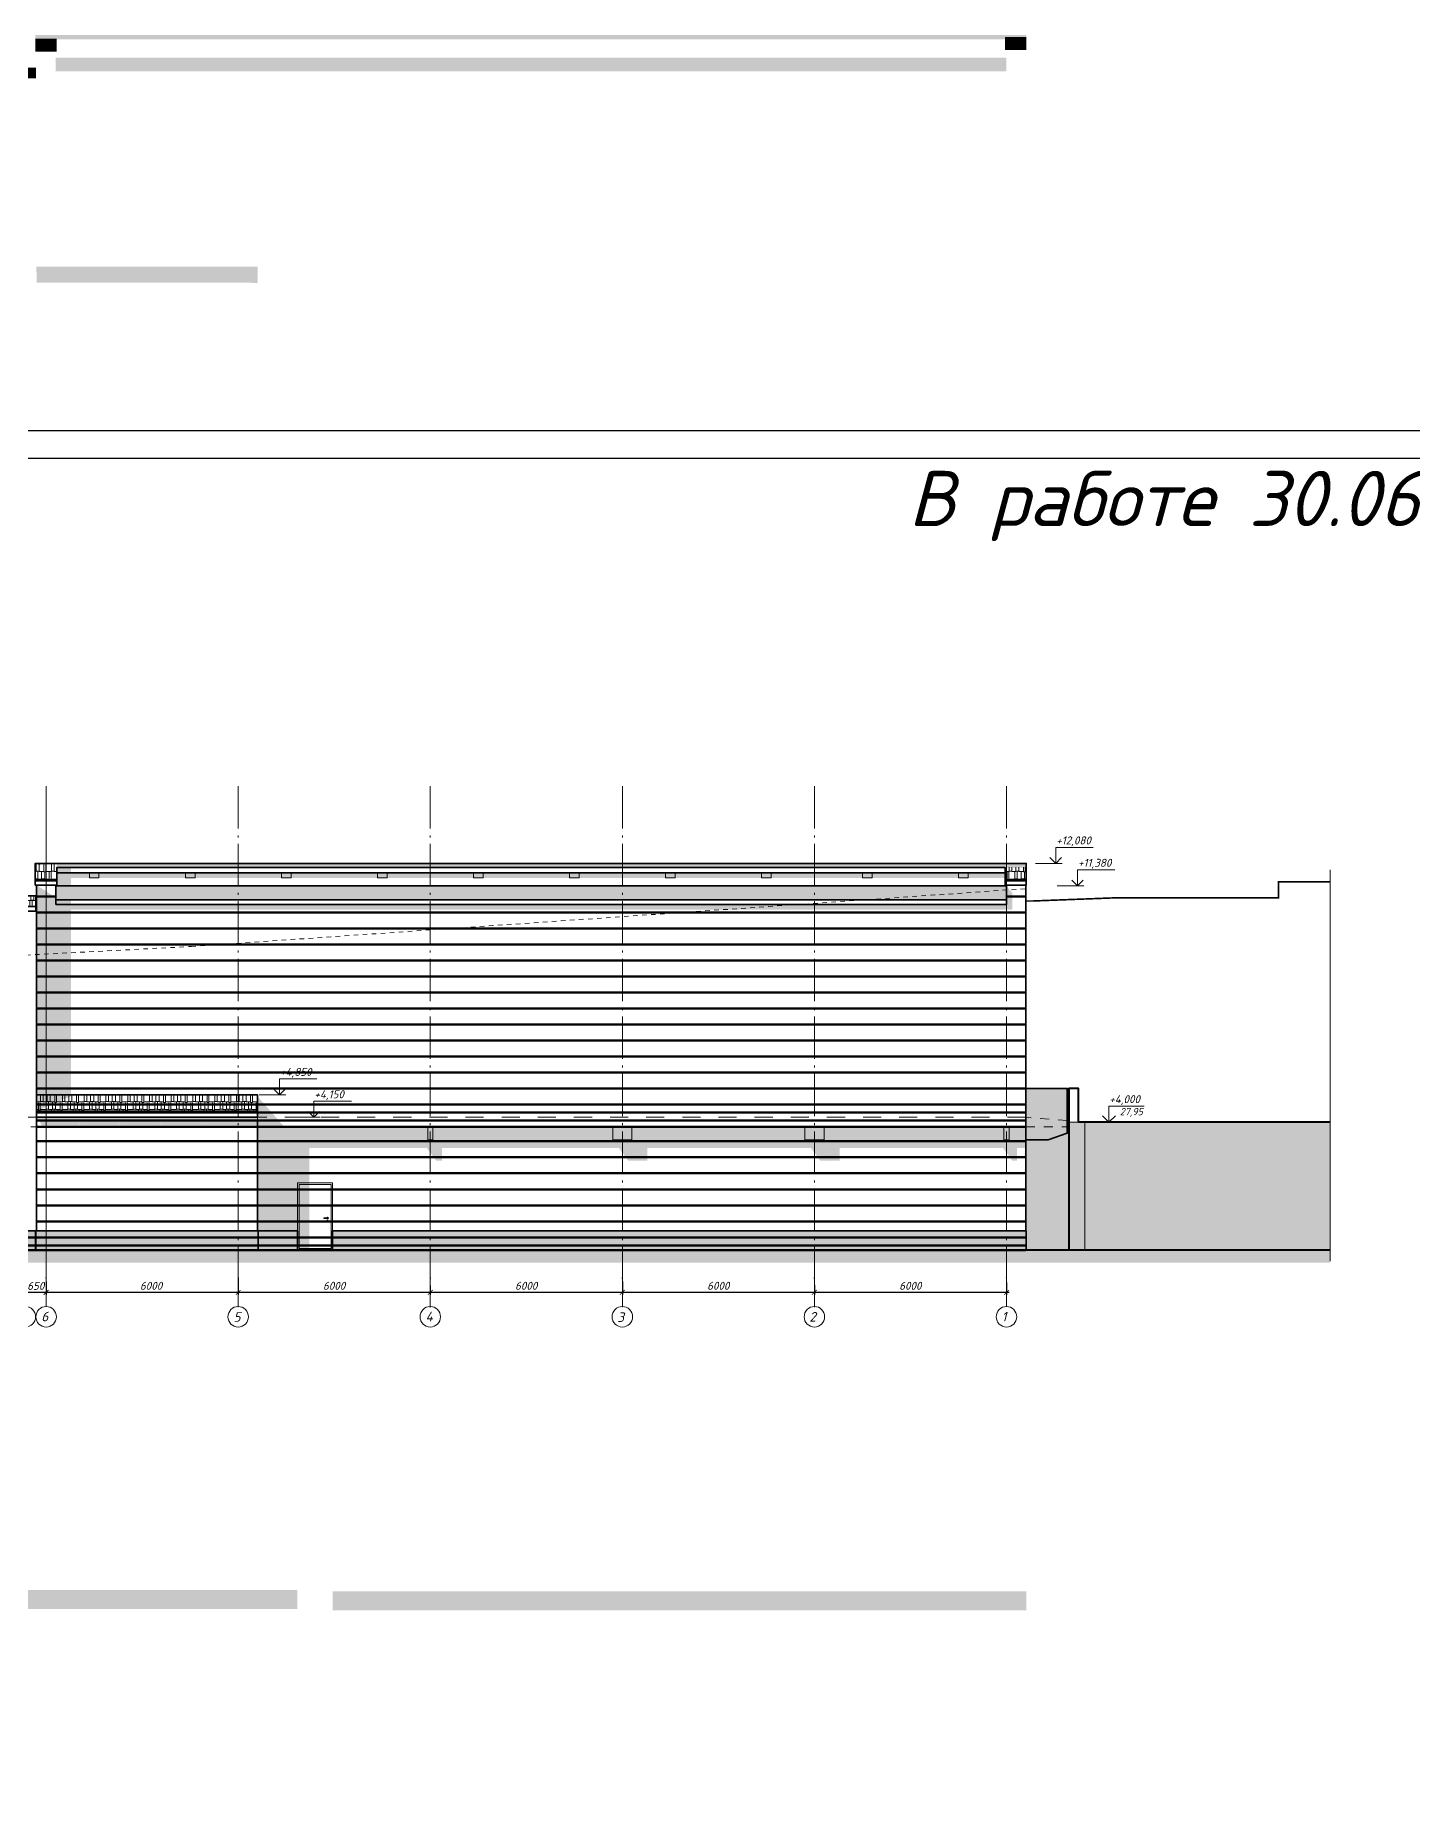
# Model space of a CAD drawing. Header units: millimetres. Extents: x -6419137 to 687965, y -598396 to 179722.
# Drawn here: x 397208 to 440249, y 124911 to 179722 of the extents above; entities that cross this region are included whole.
import ezdxf
from ezdxf.enums import TextEntityAlignment as Align

# ---------------------------------------------------------------- set-up
doc = ezdxf.new("R2010")
doc.units = ezdxf.units.MM
doc.header["$MEASUREMENT"] = 0
doc.linetypes.add('Double Dashed', pattern=[1797.222233, 1325, -211.666656, 63.333344, -197.222233])
doc.linetypes.add('Штриховая', pattern=[5644.444466, 2822.222233, -2822.222233])
for name, color, linetype, lineweight in [('Арматура', 72, 'Continuous', 50), ('Двери ArchiCAD_Ном._пера__95', 250, 'Continuous', 5), ('оси_Ном._пера__96', 7, 'Continuous', 5), ('оси_Ном._пера__97', 7, 'Continuous', 20), ('подп стены Инжзащита_Ном._пера__99', 7, 'Continuous', 40), ('размеры_Ном._пера__96', 7, 'Continuous', 5), ('стены наруж_Ном._пера__95', 251, 'Continuous', 13), ('текст_Ном._пера__1', 7, 'Continuous', 25), ('чертеж_Ном._пера__91', 250, 'Continuous', 5), ('чертеж_Ном._пера__95', 251, 'Continuous', 13), ('чертеж_Ном._пера__96', 7, 'Continuous', 13), ('чертеж_Ном._пера__98', 7, 'Continuous', 35), ('Штрих', 16, 'Continuous', 0), ('Штриховка', 7, 'Continuous', 5)]:
    doc.layers.add(name, color=color, linetype=linetype, lineweight=lineweight)
for name, color, linetype in [('оси', 7, 'Continuous'), ('размеры', 7, 'Continuous'), ('стены наруж', 7, 'Continuous')]:
    doc.layers.add(name, color=color, linetype=linetype)
doc.styles.get("Standard").update_dxf_attribs({"font": 'isocpeui.ttf'})
doc.styles.add('СГЕНЕРИР_СТИЛЬ_2', font='gost_2_304-81_type.ttf')
doc.dimstyles.new('STEP', dxfattribs={"dimtxt": 200, "dimasz": 150, "dimexe": 80, "dimexo": 80, "dimgap": 80, "dimtad": 1, "dimdec": 0, "dimzin": 0, "dimdsep": 46, "dimtxsty": 'Standard', "dimblk": 'ARCHTICK', "dimcen": 150, "dimdle": 80, "dimadec": 0, "dimazin": 0, "dimtfac": 1, "dimtdec": 0, "dimtofl": 0, "dimtmove": 1, "dimatfit": 3, "dimfxl": 1, "dimtolj": 1, "dimtzin": 0, "dimarcsym": 0})

# ---------------------------------------------------------------- blocks, each defined once
blk = doc.blocks.new('_ArchTick')
at = {"color": 0, "linetype": 'ByBlock', "const_width": 0.15}
blk.add_lwpolyline([(-0.5, -0.5), (0.5, 0.5)], dxfattribs=at)
blk = doc.blocks.new('*D32')
at = {"layer": 'Defpoints', "color": 0, "transparency": 16777216}
for p in [(421553, 140760), (421553, 140452), (427553, 140845)]:
    blk.add_point(p, dxfattribs=at)
at = {"layer": 'размеры_Ном._пера__96', "color": 0, "lineweight": -2, "transparency": 16777216}
for p, q in [((427633, 140452), (421473, 140452)), ((421553, 140680), (421553, 140372)), ((427553, 140765), (427553, 140372))]:
    blk.add_line(p, q, dxfattribs=at)
at = {"layer": 'размеры_Ном._пера__96', "color": 0, "lineweight": -2, "transparency": 16777216, "xscale": 150, "yscale": 150, "zscale": 150, "rotation": 180}
blk.add_blockref('_ArchTick', (421553, 140452), dxfattribs=at)
at = {"layer": 'размеры_Ном._пера__96', "color": 0, "lineweight": -2, "transparency": 16777216, "xscale": 150, "yscale": 150, "zscale": 150}
blk.add_blockref('_ArchTick', (427553, 140452), dxfattribs=at)
at = {"layer": 'размеры_Ном._пера__96', "color": 0, "transparency": 16777216, "insert": (424548, 140657), "char_height": 250, "attachment_point": 5}
blk.add_mtext('\\A1;6000', dxfattribs=at)
blk = doc.blocks.new('*D33')
at = {"layer": 'Defpoints', "color": 0, "transparency": 16777216}
for p in [(415553, 140871), (415553, 140452), (421553, 140760)]:
    blk.add_point(p, dxfattribs=at)
at = {"layer": 'размеры_Ном._пера__96', "color": 0, "lineweight": -2, "transparency": 16777216}
for p, q in [((421633, 140452), (415473, 140452)), ((415553, 140791), (415553, 140372)), ((421553, 140680), (421553, 140372))]:
    blk.add_line(p, q, dxfattribs=at)
at = {"layer": 'размеры_Ном._пера__96', "color": 0, "lineweight": -2, "transparency": 16777216, "xscale": 150, "yscale": 150, "zscale": 150, "rotation": 180}
blk.add_blockref('_ArchTick', (415553, 140452), dxfattribs=at)
at = {"layer": 'размеры_Ном._пера__96', "color": 0, "lineweight": -2, "transparency": 16777216, "xscale": 150, "yscale": 150, "zscale": 150}
blk.add_blockref('_ArchTick', (421553, 140452), dxfattribs=at)
at = {"layer": 'размеры_Ном._пера__96', "color": 0, "transparency": 16777216, "insert": (418548, 140657), "char_height": 250, "attachment_point": 5}
blk.add_mtext('\\A1;6000', dxfattribs=at)
blk = doc.blocks.new('*D34')
at = {"layer": 'Defpoints', "color": 0, "transparency": 16777216}
for p in [(415553, 140871), (409553, 140749), (409553, 140452)]:
    blk.add_point(p, dxfattribs=at)
at = {"layer": 'размеры_Ном._пера__96', "color": 0, "lineweight": -2, "transparency": 16777216}
for p, q in [((415633, 140452), (409473, 140452)), ((409553, 140669), (409553, 140372)), ((415553, 140791), (415553, 140372))]:
    blk.add_line(p, q, dxfattribs=at)
at = {"layer": 'размеры_Ном._пера__96', "color": 0, "lineweight": -2, "transparency": 16777216, "xscale": 150, "yscale": 150, "zscale": 150, "rotation": 180}
blk.add_blockref('_ArchTick', (409553, 140452), dxfattribs=at)
at = {"layer": 'размеры_Ном._пера__96', "color": 0, "lineweight": -2, "transparency": 16777216, "xscale": 150, "yscale": 150, "zscale": 150}
blk.add_blockref('_ArchTick', (415553, 140452), dxfattribs=at)
at = {"layer": 'размеры_Ном._пера__96', "color": 0, "transparency": 16777216, "insert": (412548, 140657), "char_height": 250, "attachment_point": 5}
blk.add_mtext('\\A1;6000', dxfattribs=at)
blk = doc.blocks.new('*D35')
at = {"layer": 'Defpoints', "color": 0, "transparency": 16777216}
for p in [(403553, 140653), (403553, 140452), (409553, 140749)]:
    blk.add_point(p, dxfattribs=at)
at = {"layer": 'размеры_Ном._пера__96', "color": 0, "lineweight": -2, "transparency": 16777216}
for p, q in [((409633, 140452), (403473, 140452)), ((403553, 140573), (403553, 140372)), ((409553, 140669), (409553, 140372))]:
    blk.add_line(p, q, dxfattribs=at)
at = {"layer": 'размеры_Ном._пера__96', "color": 0, "lineweight": -2, "transparency": 16777216, "xscale": 150, "yscale": 150, "zscale": 150, "rotation": 180}
blk.add_blockref('_ArchTick', (403553, 140452), dxfattribs=at)
at = {"layer": 'размеры_Ном._пера__96', "color": 0, "lineweight": -2, "transparency": 16777216, "xscale": 150, "yscale": 150, "zscale": 150}
blk.add_blockref('_ArchTick', (409553, 140452), dxfattribs=at)
at = {"layer": 'размеры_Ном._пера__96', "color": 0, "transparency": 16777216, "insert": (406548, 140657), "char_height": 250, "attachment_point": 5}
blk.add_mtext('\\A1;6000', dxfattribs=at)
blk = doc.blocks.new('*D36')
at = {"layer": 'Defpoints', "color": 0, "transparency": 16777216}
for p in [(397553, 140871), (403553, 140953), (397553, 140452)]:
    blk.add_point(p, dxfattribs=at)
at = {"layer": 'размеры_Ном._пера__96', "color": 0, "lineweight": -2, "transparency": 16777216}
for p, q in [((403553, 140873), (403553, 140372)), ((403633, 140452), (397473, 140452)), ((397553, 140791), (397553, 140372))]:
    blk.add_line(p, q, dxfattribs=at)
at = {"layer": 'размеры_Ном._пера__96', "color": 0, "lineweight": -2, "transparency": 16777216, "xscale": 150, "yscale": 150, "zscale": 150, "rotation": 180}
blk.add_blockref('_ArchTick', (397553, 140452), dxfattribs=at)
at = {"layer": 'размеры_Ном._пера__96', "color": 0, "lineweight": -2, "transparency": 16777216, "xscale": 150, "yscale": 150, "zscale": 150}
blk.add_blockref('_ArchTick', (403553, 140452), dxfattribs=at)
at = {"layer": 'размеры_Ном._пера__96', "color": 0, "transparency": 16777216, "insert": (400831, 140657), "char_height": 250, "attachment_point": 5}
blk.add_mtext('\\A1;6000', dxfattribs=at)
blk = doc.blocks.new('*D37')
at = {"layer": 'Defpoints', "color": 0, "transparency": 16777216}
for p in [(397553, 140869), (396903, 140790), (396903, 140450)]:
    blk.add_point(p, dxfattribs=at)
at = {"layer": 'размеры_Ном._пера__96', "color": 0, "lineweight": -2, "transparency": 16777216}
for p, q in [((397633, 140450), (396823, 140450)), ((396903, 140710), (396903, 140370)), ((397553, 140789), (397553, 140370))]:
    blk.add_line(p, q, dxfattribs=at)
at = {"layer": 'размеры_Ном._пера__96', "color": 0, "lineweight": -2, "transparency": 16777216, "xscale": 150, "yscale": 150, "zscale": 150, "rotation": 180}
blk.add_blockref('_ArchTick', (396903, 140450), dxfattribs=at)
at = {"layer": 'размеры_Ном._пера__96', "color": 0, "lineweight": -2, "transparency": 16777216, "xscale": 150, "yscale": 150, "zscale": 150}
blk.add_blockref('_ArchTick', (397553, 140450), dxfattribs=at)
at = {"layer": 'размеры_Ном._пера__96', "color": 0, "transparency": 16777216, "insert": (397228, 140655), "char_height": 250, "attachment_point": 5}
blk.add_mtext('\\A1;650', dxfattribs=at)
blk = doc.blocks.new('A$C75D0169E')
at = {"layer": 'чертеж_Ном._пера__96', "linetype": 'Continuous'}
for p, q in [((-218, 478), (-1315, 478)), ((-218, -22), (-218, 478)), ((414, -22), (-418, -22))]:
    blk.add_line(p, q, dxfattribs=at)
at = {"layer": 'чертеж_Ном._пера__98', "linetype": 'Continuous'}
for q in [(-418, 178), (-18, 178)]:
    blk.add_line((-218, -22), q, dxfattribs=at)
blk = doc.blocks.new('Стандартный маркер сетки_10')
at = {"layer": 'оси_Ном._пера__96', "linetype": 'Double Dashed'}
for p, q in [((5051, 0), (20403, 0)), ((20403, 0), (21303, 0))]:
    blk.add_line(p, q, dxfattribs=at)
blk.add_point((20403, 0), dxfattribs=at)
blk.add_point((20403, 0), dxfattribs=at)
at = {"layer": 'оси_Ном._пера__97', "linetype": 'Continuous'}
blk.add_circle((21623, 0), 320, dxfattribs=at)
at = {"layer": 'оси_Ном._пера__96', "style": 'СГЕНЕРИР_СТИЛЬ_2'}
blk.add_attdef('AC_MarkerText_1', text='', height=350, rotation=90, dxfattribs=at).set_placement((21973, -173), align=Align.BOTTOM_LEFT)
blk = doc.blocks.new('A$C40B03653')
at = {"layer": 'чертеж_Ном._пера__91', "linetype": 'Continuous', "lineweight": 15}
for p, q in [((66, -133), (66, 367)), ((66, 367), (1236, 367)), ((-566, -133), (266, -133))]:
    blk.add_line(p, q, dxfattribs=at)
at = {"layer": 'чертеж_Ном._пера__98', "linetype": 'Continuous'}
for q in [(-114, 47), (246, 47)]:
    blk.add_line((66, -133), q, dxfattribs=at)

msp = doc.modelspace()

# ---------------------------------------------------------------- hatches: boundary and pattern name
at = {"layer": 'размеры'}
h = msp.add_hatch(color=256, dxfattribs=at)
h.dxf.hatch_style = 1
h.set_gradient(color1=(224, 186, 159), color2=(192, 192, 192), tint=1, name='HEMISPHERICAL')
h.paths.add_polyline_path([(405402.6, 131159.4), (359582.6, 131159.4), (359582.6, 130559.4), (405402.6, 130559.4)])
h = msp.add_hatch(color=256, dxfattribs=at)
h.dxf.hatch_style = 1
h.set_gradient(color1=(224, 186, 159), color2=(192, 192, 192), tint=1, name='HEMISPHERICAL')
h.paths.add_polyline_path([(428172.6, 130515.5), (428172.6, 131115.5), (406502.6, 131115.5), (406502.6, 130515.5)])
at = {"layer": 'стены наруж'}
h = msp.add_hatch(color=256, dxfattribs=at)
h.dxf.hatch_style = 1
h.set_gradient(color1=(153, 153, 153), color2=(247, 247, 247), rotation=285, tint=1)
h.paths.add_polyline_path([(429492.2, 141769.8), (429502.6, 146819.8), (428152.6, 146819.8), (428142.2, 141769.8)])
h = msp.add_hatch(color=256, dxfattribs=at)
h.dxf.hatch_style = 1
h.set_gradient(color1=(44, 89, 44), color2=(219, 228, 205), rotation=270, tint=1)
h.paths.add_polyline_path([(429502.6, 145769.8), (429502.6, 141769.8), (437662.8, 141769.8), (437662.8, 145769.8)])
at = {"layer": 'стены наруж_Ном._пера__95', "true_color": 0x33201a}
h = msp.add_hatch(color=19, dxfattribs=at)
h.dxf.hatch_style = 1
h.paths.add_polyline_path([(437662.8, 141768.8), (348205.9, 141768.8), (348205.9, 141381.3), (437662.8, 141381.3)])
at = {"layer": 'Штрих', "true_color": 0xcf5330}
h = msp.add_hatch(color=32, dxfattribs=at)
h.dxf.hatch_style = 1
h.paths.add_polyline_path([(397213.3, 179592.9), (428172.6, 179592.9), (428172.6, 179722), (397213.3, 179722)])
h = msp.add_hatch(color=32, dxfattribs=at)
h.dxf.hatch_style = 1
h.paths.add_polyline_path([(397883.9, 179202), (397883.3, 179609.1), (397213.3, 179609.1), (397213.3, 179202)])
h = msp.add_hatch(color=32, dxfattribs=at)
h.dxf.hatch_style = 1
h.paths.add_polyline_path([(428172.6, 179254.1), (428172.6, 179661.3), (427510, 179661.3), (427510, 179254.1)])
h = msp.add_hatch(color=32, dxfattribs=at)
h.dxf.hatch_style = 1
h.paths.add_polyline_path([(359569.6, 178528.1), (397233.8, 178528.1), (397233.8, 178716.3), (359569.6, 178716.3)])
h = msp.add_hatch(color=32, dxfattribs=at)
h.dxf.hatch_style = 1
h.paths.add_polyline_path([(397233.9, 178372.8), (397233.9, 178703.5), (396571.3, 178703.5), (396571.3, 178372.8)])
h = msp.add_hatch(color=32, dxfattribs=at)
h.dxf.hatch_style = 1
h.paths.add_polyline_path([(397852.6, 179021.5), (397852.6, 178587.1), (427552.6, 178587.1), (427552.6, 179021.5)])
h = msp.add_hatch(color=32, dxfattribs=at)
h.dxf.hatch_style = 1
h.paths.add_polyline_path([(404157.4, 171982.7), (404159, 172492), (397251, 172492), (397253.7, 171986.5), (403240, 171986.5), (403240, 171990.4)])
at = {"layer": 'Штриховка', "true_color": 0xb35900}
h = msp.add_hatch(dxfattribs=at)
h.set_pattern_fill('AR-RSHKE', color=32, scale=20, style=2)
h.paths.add_polyline_path([(397887.9, 153849.8), (397217.3, 153849.8), (397213.3, 153329.8), (397883.9, 153329.8)])
at = {"layer": 'Штриховка', "true_color": 0xa8a8b8}
h = msp.add_hatch(color=253, dxfattribs=at)
h.dxf.hatch_style = 1
h.paths.add_polyline_path([(397883.9, 153737), (397883.9, 153174.8), (397852.6, 153174.8), (397852.6, 152779.8), (397252.6, 153174.8), (397249.7, 149727.2), (397252.6, 146114.4), (398325, 146569.8), (398325, 153737)])
at = {"layer": 'Штриховка', "true_color": 0xb35900}
h = msp.add_hatch(dxfattribs=at)
h.set_pattern_fill('AR-RSHKE', color=32, scale=20, style=2)
h.paths.add_polyline_path([(397883.5, 153849.8), (397883.5, 153720.8), (428172.6, 153720.8), (428172.6, 153849.8)])
at = {"layer": 'Штриховка', "true_color": 0xa8a8b8}
h = msp.add_hatch(color=253, dxfattribs=at)
h.dxf.hatch_style = 1
h.paths.add_polyline_path([(397897.2, 153552.8), (398083.2, 153393.8), (398083.2, 153552.8)])
h.paths.add_polyline_path([(398084.8, 153389.5), (398088.4, 153389.4), (398084.8, 153394.6)])
h.paths.add_polyline_path([(427510, 153394.6), (427510, 153552.8), (398083.2, 153552.8), (398083.2, 153394.6)])
at = {"layer": 'Штриховка', "true_color": 0xb35900}
h = msp.add_hatch(dxfattribs=at)
h.set_pattern_fill('AR-RSHKE', color=32, scale=20, style=2)
h.paths.add_polyline_path([(428172.6, 153737), (427510, 153737), (427510, 153329.8), (428172.6, 153329.8)])
h = msp.add_hatch(dxfattribs=at)
h.set_pattern_fill('AR-RSHKE', color=32, scale=20, style=2)
h.paths.add_polyline_path([(397852.6, 153140.9), (397852.6, 152714.9), (427552.6, 152714.9), (427552.6, 153140.9)])
at = {"layer": 'Штриховка', "true_color": 0xa8a8b8}
h = msp.add_hatch(color=253, dxfattribs=at)
h.dxf.hatch_style = 1
h.paths.add_polyline_path([(427737.1, 152917.9), (427552.6, 153149.8), (427552.6, 152562.1), (427737.1, 152562.1)])
h.paths.add_polyline_path([(397865.9, 152563.7), (398051.9, 152404.7), (398051.9, 152563.7)])
h.paths.add_polyline_path([(398053.5, 152400.4), (398057.1, 152400.3), (398053.5, 152405.5)])
h.paths.add_polyline_path([(427737.1, 152405.5), (427737.1, 152563.7), (398051.9, 152563.7), (398051.9, 152405.5)])
at = {"layer": 'Штриховка', "true_color": 0x4d1300}
h = msp.add_hatch(dxfattribs=at)
h.set_pattern_fill('AR-RSHKE', color=28, scale=20, style=2)
h.set_pattern_definition([(0, (0, -189.18), (510, 240), [120, -100, 140, -60, 180, -80]), (0, (120, -179.18), (510, 240), [100, -380, 80, -120]), (0, (360, -204.18), (510, 240), [60, -620]), (90, (0, -189.18), (-170, 240), [230, -730]), (90, (120, -189.18), (-170, 240), [225, -735]), (90, (220, -189.18), (-170, 240), [210, -750]), (90, (360, -204.18), (-170, 240), [230, -730]), (90, (420, -204.18), (-170, 240), [230, -730]), (90, (600, -189.18), (-170, 240), [220, -740])])
h.paths.add_polyline_path([(397233.8, 152835.6), (396563.2, 152835.6), (396563.2, 152500.6), (397233.8, 152500.6)])
at = {"layer": 'Штриховка', "true_color": 0xb35900}
h = msp.add_hatch(dxfattribs=at)
h.set_pattern_fill('AR-RSHKE', color=32, scale=20, style=2)
h.paths.add_polyline_path([(404157.4, 146114.4), (404164.3, 146619.8), (397245.6, 146619.8), (397238.6, 146114.4), (403240, 146114.4)])
at = {"layer": 'Штриховка', "true_color": 0xa8a8b8}
h = msp.add_hatch(color=253, dxfattribs=at)
h.dxf.hatch_style = 1
h.paths.add_polyline_path([(404152.6, 145730.5), (397419.2, 145675.2), (397504.4, 145675.2)], flags=16)
h.paths.add_polyline_path([(404155, 145919.8), (397255, 145919.8), (397419.2, 145671.2), (404152.6, 145671.2)])
h.paths.add_polyline_path([(404157.4, 146569.8), (404992.9, 145619.8), (405772.1, 145619.8), (405772.1, 141769.8), (404172.6, 141769.8), (404172.6, 142369.8), (404157.4, 142369.8)])
h = msp.add_hatch(color=253, dxfattribs=at)
h.dxf.hatch_style = 1
h.paths.add_polyline_path([(427878.2, 144964.4), (427852.6, 144964.4), (427852.6, 144565), (427878.2, 144565)], flags=17)
h.paths.add_polyline_path([(427852.6, 144964.4), (427441.3, 144964.4), (427552.6, 144814.1), (427737.1, 144565), (427852.6, 144565)], flags=17)
h.paths.add_polyline_path([(422338.3, 144964.4), (421440.6, 144965.4), (421737.1, 144565), (422338.3, 144565)], flags=17)
h.paths.add_polyline_path([(416338.3, 144964.4), (415441.3, 144964.4), (415737.1, 144565), (416338.3, 144565)], flags=17)
h.paths.add_polyline_path([(409852.6, 145619.8), (409252.6, 145619.8), (405735.8, 145619.8), (405735.8, 144964.4), (409441.8, 144964.4), (409738.1, 144564.4), (409920.2, 144564.4), (409920.2, 144964.4), (428152.6, 144964.4), (428152.6, 145619.8)])
at = {"layer": 'Штриховка', "lineweight": 5, "true_color": 0x7d6554}
h = msp.add_hatch(dxfattribs=at)
h.set_pattern_fill('GRAVEL', color=37, scale=1200, angle=12)
h.set_pattern_definition([(240.012788, (595.625, 1353.41), (-7144.770706, -12559.94632), [161.4432, -15982.9057]), (196.969741, (514.935, 1213.58), (13835.8314216, 4167.7054687), [277.0416, -27427.1097]), (144.510447, (249.956, 1132.72), (14482.205528, -10416.60804), [195.3456, -19339.239]), (279.273689, (-145.443, 741.975), (-3816.103459, 23725.0364466), [252.2856, -24976.2696]), (304.833654, (-104.79, 492.986), (-8862.813952, 12837.855306), [247.386, -24491.2478]), (9.273689, (36.52, 289.93), (-23725.0364466, -3816.103459), [252.2856, -24976.2696]), (49.69424, (285.507, 330.584), (-12764.1622816, -14981.1935856), [333.6348, -33029.8183]), (84.255328, (501.324, 585.015), (2727.5712086, 27569.5548622), [314.9856, -31183.5858]), (133.429566, (532.85, 898.42), (-12633.639344, 13263.1503396), [253.14, -25060.8877]), (187.236358, (358.83, 1082.25), (13161.042359, 1570.657198), [288.9984, -14160.915]), (234.397438, (72.13, 1045.85), (-11340.8911318, -15905.4766775), [373.7376, -37000.05]), (150.814075, (1019.09, 977.24), (-9713.40402, 5296.204522), [127.5612, -12628.6138]), (183.469234, (907.724, 1039.44), (15758.0906294, 895.868135), [242.6844, -24025.8137]), (237, (665.5, 1024.76), (249.494, -1173.7771), [169.7052, -1527.351]), (215.19859, (553.38, 1148.14), (5369.897546, 3595.024387), [91.3896, -9047.538]), (303.80141, (478.7, 1095.47), (-1922.25921, 3271.83733), [129.2436, -6332.9542]), (42.963757, (550.6, 988.07), (3022.3433, 3096.03633), [209.9148, -6787.2275]), (173.56505, (704.2, 1131.13), (2597.04827, -674.78906), [151.7892, -3642.944]), (28.38954, (-202.09, 950.76), (10989.289122, 6016.271652), [212.64, -21051.4142]), (82.346176, (-15.02, 1051.86), (-1950.674165, -13909.524446), [178.3932, -17660.8893]), (305.19859, (654.31, 1365.89), (-3595.024387, 5369.897546), [182.778, -8956.1497]), (355.61046, (759.67, 1216.53), (-12486.253296, 1026.391073), [212.64, -21051.4142]), (351.443955, (-47.4, 223.02), (-6367.873662, 1100.084097), [205.056, -10047.7485]), (306.77514, (155.37, 192.51), (-8613.319923, 11664.078185), [171.8136, -17009.5717]), (78.80141, (915.55, 194.6), (1100.084097, 6367.87366), [182.778, -8956.1497]), (29.354025, (951.044, 373.904), (-14261.126456, -7938.53086), [201.1572, -19914.5083]), (81.443955, (340.4, 72.35), (-1100.084097, -6367.873662), [102.528, -10150.2765]), (113.30993, (845.12, 179.64), (-2171.75324, 4445.61445), [61.188, -6057.6354]), (177.96376, (820.9, 235.83), (3770.8254, -425.29503), [247.386, -4700.3408]), (198.009006, (573.68, 244.62), (11488.27718, 3668.717411), [229.26, -22696.7078]), (315.69007, (573.06, 882.43), (-1672.76518, 2098.06021), [173.0664, -4153.595]), (5.157227, (696.897, 761.534), (20453.199113, 1893.844251), [302.1528, -29913.075]), (72.945396, (997.83, 788.7), (-2948.65028, -9214.415962), [123.5472, -12231.209]), (102, (1034.1, 906.8), (-1423.271, 924.283), [72, -1128]), (132.256437, (542.72, 274.84), (6441.566686, -7218.46373), [166.7088, -16504.224]), (60.012788, (430.61, 398.23), (7144.770706, 12559.94632), [322.8864, -15821.4625]), (12, (592, 677.9), (924.283, 1423.271), [312, -888]), (337.304846, (897.176, 742.765), (13484.229412, -5721.499556), [189.7368, -18783.9292]), (266.054604, (1072.22, 669.56), (-175.801005, -4944.60251), [174.7224, -8561.4095]), (219.645975, (1060.2, 495.25), (-19806.825007, -16478.1577595), [284.478, -28163.369]), (187.426079, (841.15, 313.74), (-15508.5966004, -2069.645256), [300.9588, -29794.888])])
h.paths.add_polyline_path([(405402.6, 141769.8), (405402.6, 142369.8), (359582.6, 142369.8), (359582.6, 141769.8)])
h.paths.add_polyline_path([(406502.6, 142369.8), (406502.6, 141769.8), (428172.6, 141769.8), (428172.6, 142369.8)])

# ---------------------------------------------------------------- linework, layer by layer
at = {"layer": 'Арматура', "lineweight": 53}
for points in [[(397232.6, 153319.8), (397883.9, 153319.8)], [(427510, 153319.8), (428152.6, 153319.8)], [(397252.6, 152819.8), (397852.6, 152819.8)], [(427552.6, 152819.8), (428152.6, 152819.8)], [(397252.6, 152319.8), (428152.6, 152319.8)], [(397252.6, 151819.8), (428152.6, 151819.8)], [(397252.6, 151319.8), (428152.6, 151319.8)], [(397252.6, 150819.8), (428152.6, 150819.8)], [(397252.6, 150319.8), (428152.6, 150319.8)], [(397252.6, 149819.8), (428152.6, 149819.8)], [(397232.6, 149319.8), (428152.6, 149319.8)], [(397232.6, 148819.8), (428152.6, 148819.8)], [(397232.6, 148319.8), (428152.6, 148319.8)], [(397232.6, 147819.8), (428152.6, 147819.8)], [(397232.6, 147319.8), (428152.6, 147319.8)], [(397232.6, 146819.8), (428152.6, 146819.8)], [(397232.6, 146319.8), (428152.6, 146319.8)], [(397232.6, 146069.8), (428152.6, 146069.8)], [(397252.6, 145169.8), (428142.6, 145169.8)], [(397252.6, 144669.8), (428142.6, 144669.8)], [(397252.6, 144169.8), (428142.6, 144169.8)], [(397252.6, 143669.8), (428142.6, 143669.8)], [(397252.6, 143169.8), (428142.6, 143169.8)], [(397252.6, 142669.8), (428142.6, 142669.8)], [(359582.6, 142169.8), (397222.6, 142169.8)], [(397222.6, 142169.8), (428142.6, 142169.8)]]:
    msp.add_lwpolyline(points, dxfattribs=at)
at = {"layer": 'Арматура', "color": 20, "lineweight": 53}
for points in [[(397232.6, 145819.8), (428152.6, 145819.8)], [(397232.6, 145619.8), (428152.6, 145619.8)], [(359582.6, 141919.8), (397222.6, 141919.8)], [(359582.6, 141769.8), (397232.6, 141769.8)], [(397232.6, 141919.8), (428152.6, 141919.8)], [(397232.6, 141769.8), (428152.6, 141769.8)]]:
    msp.add_lwpolyline(points, dxfattribs=at)
at = {"layer": 'Двери ArchiCAD_Ном._пера__95', "linetype": 'Continuous'}
for p, q in [((406227.1, 142776.9), (406224.2, 142769.8)), ((406224.2, 142769.8), (406227.1, 142762.7)), ((406228.6, 142776.9), (406225.9, 142769.8)), ((406225.9, 142769.8), (406228.6, 142762.7)), ((406234.2, 142779.8), (406227.1, 142776.9)), ((406227.1, 142762.7), (406234.2, 142759.8)), ((406233.5, 142776.9), (406231.4, 142769.8)), ((406231.4, 142769.8), (406233.5, 142762.7)), ((406235.3, 142779.8), (406234.2, 142779.8)), ((406235.3, 142759.8), (406234.2, 142759.8)), ((406238.6, 142779.8), (406235.3, 142779.8)), ((406238.6, 142759.8), (406235.3, 142759.8)), ((406243.4, 142779.8), (406238.6, 142779.8)), ((406243.4, 142759.8), (406238.6, 142759.8)), ((406240.7, 142776.9), (406239.5, 142769.8)), ((406239.5, 142769.8), (406240.7, 142762.7)), ((406249.2, 142779.8), (406243.4, 142779.8)), ((406249.2, 142759.8), (406243.4, 142759.8)), ((406329.2, 142779.8), (406249.2, 142779.8)), ((406329.2, 142759.8), (406249.2, 142759.8)), ((406317.2, 142669.8), (406320.8, 142683.3)), ((406320.8, 142656.3), (406317.2, 142669.8)), ((406319.8, 142779.8), (406320.8, 142783.3)), ((406320.8, 142756.3), (406319.8, 142759.8)), ((406320.8, 142783.3), (406330.7, 142793.2)), ((406330.7, 142746.4), (406320.8, 142756.3)), ((406320.8, 142683.3), (406330.7, 142693.2)), ((406330.7, 142646.4), (406320.8, 142656.3)), ((406334.9, 142779.8), (406329.2, 142779.8)), ((406334.9, 142759.8), (406329.2, 142759.8)), ((406330.7, 142793.2), (406344.2, 142796.8)), ((406344.2, 142742.8), (406330.7, 142746.4)), ((406330.7, 142693.2), (406344.2, 142696.8)), ((406344.2, 142642.8), (406330.7, 142646.4)), ((406339.8, 142779.8), (406334.9, 142779.8)), ((406339.8, 142759.8), (406334.9, 142759.8)), ((406337.4, 142681.5), (406336.7, 142679.5)), ((406338.8, 142685), (406337.4, 142681.5)), ((406337.7, 142776.9), (406338.8, 142769.8)), ((406338.8, 142769.8), (406337.7, 142762.7)), ((406344.2, 142687.2), (406338.8, 142685)), ((406339.2, 142672.7), (406339.2, 142674.2)), ((406339.2, 142672.7), (406339.2, 142669.8)), ((406339.2, 142669.8), (406339.2, 142666.9)), ((406339.2, 142666.9), (406339.2, 142661.2)), ((406339.2, 142661.2), (406339.2, 142657.3)), ((406340.6, 142653.8), (406339.2, 142657.3)), ((406343, 142779.8), (406339.8, 142779.8)), ((406343, 142759.8), (406339.8, 142759.8)), ((406344.2, 142652.3), (406340.6, 142653.8)), ((406344.2, 142779.8), (406343, 142779.8)), ((406344.2, 142759.8), (406343, 142759.8)), ((406344.2, 142796.8), (406357.7, 142793.2)), ((406344.2, 142779.8), (406351.2, 142776.9)), ((406351.2, 142762.7), (406344.2, 142759.8)), ((406357.7, 142746.4), (406344.2, 142742.8)), ((406344.2, 142696.8), (406357.7, 142693.2)), ((406349.5, 142685), (406344.2, 142687.2)), ((406347.7, 142653.8), (406344.2, 142652.3)), ((406357.7, 142646.4), (406344.2, 142642.8)), ((406344.9, 142776.9), (406347, 142769.8)), ((406347, 142769.8), (406344.9, 142762.7)), ((406349.2, 142657.3), (406347.7, 142653.8)), ((406349.2, 142674.2), (406351.6, 142679.5)), ((406349.2, 142674.2), (406349.2, 142672.7)), ((406349.2, 142672.7), (406349.2, 142669.8)), ((406349.2, 142669.8), (406349.2, 142666.9)), ((406349.2, 142666.9), (406349.2, 142661.2)), ((406349.2, 142661.2), (406349.2, 142657.3)), ((406350.9, 142681.5), (406349.5, 142685)), ((406349.7, 142776.9), (406352.4, 142769.8)), ((406352.4, 142769.8), (406349.7, 142762.7)), ((406351.6, 142679.5), (406350.9, 142681.5)), ((406351.2, 142776.9), (406354.2, 142769.8)), ((406354.2, 142769.8), (406351.2, 142762.7)), ((406357.7, 142793.2), (406367.5, 142783.3)), ((406367.5, 142756.3), (406357.7, 142746.4)), ((406357.7, 142693.2), (406367.5, 142683.3)), ((406367.5, 142656.3), (406357.7, 142646.4)), ((406367.5, 142783.3), (406371.2, 142769.8)), ((406371.2, 142769.8), (406367.5, 142756.3)), ((406367.5, 142683.3), (406371.2, 142669.8)), ((406371.2, 142669.8), (406367.5, 142656.3))]:
    msp.add_line(p, q, dxfattribs=at)
at = {"layer": 'Двери ArchiCAD_Ном._пера__95', "lineweight": 15}
msp.add_lwpolyline([(406502.6, 141769.8), (406502.6, 143869.8), (405402.6, 143869.8), (405402.6, 141769.8)], dxfattribs=at)
at = {"layer": 'Двери ArchiCAD_Ном._пера__95'}
msp.add_lwpolyline([(406452.6, 141819.8), (406452.6, 143819.8), (405452.6, 143819.8), (405452.6, 141819.8), (406452.6, 141819.8)], dxfattribs=at)
at = {"layer": 'оси_Ном._пера__96', "linetype": 'Double Dashed'}
for p, q in [((397552.6, 155708), (397552.6, 140899.5)), ((397552.6, 140899.5), (397552.6, 139999.5)), ((403552.6, 140885.6), (403552.6, 139985.6)), ((403552.6, 140885.6), (403552.6, 139985.6)), ((409552.6, 140874.3), (409552.6, 139974.3)), ((409552.6, 140874.3), (409552.6, 139974.3)), ((415552.6, 140894.7), (415552.6, 139994.7)), ((415552.6, 140894.7), (415552.6, 139994.7)), ((421552.6, 140894.7), (421552.6, 139994.7)), ((421552.6, 140894.7), (421552.6, 139994.7)), ((427552.6, 140909.2), (427552.6, 140009.2))]:
    msp.add_line(p, q, dxfattribs=at)
for p in [(397552.6, 140899.5), (397552.6, 140899.5), (403552.6, 140885.6), (403552.6, 140885.6), (403552.6, 140885.6), (403552.6, 140885.6), (409552.6, 140874.3), (409552.6, 140874.3), (409552.6, 140874.3), (409552.6, 140874.3), (415552.6, 140894.7), (415552.6, 140894.7), (415552.6, 140894.7), (415552.6, 140894.7), (421552.6, 140894.7), (421552.6, 140894.7), (421552.6, 140894.7), (421552.6, 140894.7), (427552.6, 140909.2), (427552.6, 140909.2)]:
    msp.add_point(p, dxfattribs=at)
at = {"layer": 'подп стены Инжзащита_Ном._пера__99'}
msp.add_lwpolyline([(437662.8, 145769.8), (429802.6, 145769.8), (429802.6, 146819.8), (429502.6, 146819.8), (429502.6, 141769.8)], dxfattribs=at)
at = {"layer": 'подп стены Инжзащита_Ном._пера__99', "lineweight": 5}
msp.add_lwpolyline([(430002.6, 145769.8), (430002.6, 141769.8)], dxfattribs=at)
at = {"layer": 'подп стены Инжзащита_Ном._пера__99', "color": 251}
msp.add_lwpolyline([(437662.8, 141769.8), (348205.5, 141769.8)], dxfattribs=at)
at = {"layer": 'размеры_Ном._пера__96', "color": 6, "lineweight": 30}
for points in [[(158705.3, 167372.2), (687965.5, 167372.2), (687965.5, 70101), (158705.3, 70101)], [(159572.2, 166505.3), (687098.6, 166505.3), (687098.6, 70967.9), (159572.2, 70967.9)]]:
    msp.add_lwpolyline(points, close=True, dxfattribs=at)
at = {"layer": 'стены наруж_Ном._пера__95'}
for points in [[(437662.8, 141424.6), (437662.8, 153646.1)], [(428152.6, 145619.8), (428152.6, 143508.9)]]:
    msp.add_lwpolyline(points, dxfattribs=at)
at = {"layer": 'стены наруж_Ном._пера__95', "color": 34, "linetype": 'Штриховая', "lineweight": 5, "ltscale": 0.05}
msp.add_lwpolyline([(351242.8, 148211.4), (356060.3, 148853.2), (402092, 151255.5), (428152.6, 153059.7)], dxfattribs=at)
at = {"layer": 'чертеж_Ном._пера__91'}
for points in [[(398904.3, 153554.1), (398904.3, 153404.1), (399204.2, 153404.1), (399204.2, 153554.1)], [(402204.2, 153554.1), (402204.2, 153404.1), (401904.3, 153404.1), (401904.3, 153554.1)], [(404904.3, 153554.1), (404904.3, 153404.1), (405204.2, 153404.1), (405204.2, 153554.1)], [(408204.2, 153554.1), (408204.2, 153404.1), (407904.3, 153404.1), (407904.3, 153554.1)], [(410904.3, 153554.1), (410904.3, 153404.1), (411204.2, 153404.1), (411204.2, 153554.1)], [(414204.2, 153554.1), (414204.2, 153404.1), (413904.3, 153404.1), (413904.3, 153554.1)], [(416904.3, 153554.1), (416904.3, 153404.1), (417204.2, 153404.1), (417204.2, 153554.1)], [(420204.2, 153554.1), (420204.2, 153404.1), (419904.3, 153404.1), (419904.3, 153554.1)], [(423054.3, 153554.1), (423054.3, 153404.1), (423354.2, 153404.1), (423354.2, 153554.1)], [(426354.2, 153554.1), (426354.2, 153404.1), (426054.3, 153404.1), (426054.3, 153554.1)]]:
    msp.add_lwpolyline(points, dxfattribs=at)
at = {"layer": 'чертеж_Ном._пера__91', "color": 30}
msp.add_lwpolyline([(428152.6, 141769.8), (428152.6, 144373.2)], dxfattribs=at)
at = {"layer": 'чертеж_Ном._пера__95', "color": 28, "linetype": 'Штриховая', "lineweight": 0, "ltscale": 0.2, "true_color": 0x4d1300}
for points in [[(393690.6, 145619.8), (404152.6, 145619.8), (404152.6, 145919.8), (393690.6, 145919.8)], [(428152.6, 145919.8), (404152.6, 145919.8), (404152.6, 145619.8), (428152.6, 145619.8)]]:
    msp.add_lwpolyline(points, close=True, dxfattribs=at)
at = {"layer": 'чертеж_Ном._пера__95', "color": 28, "linetype": 'Штриховая', "lineweight": 0, "ltscale": 0.1, "true_color": 0x4d1300}
msp.add_lwpolyline([(429452.6, 145819.8), (428152.6, 145919.8), (428152.6, 145619.8), (429452.6, 145619.8)], close=True, dxfattribs=at)
at = {"layer": 'чертеж_Ном._пера__96', "color": 18, "true_color": 0x5c0000, "const_width": 50}
msp.add_lwpolyline([(428172.6, 152675), (428338, 152675), (430845.2, 152770.8), (436051.9, 152773.1), (436051.9, 153273.1), (437662.8, 153273.1)], dxfattribs=at)
at = {"layer": 'чертеж_Ном._пера__96'}
msp.add_lwpolyline([(396571.2, 152690.6), (397233.8, 152690.6), (397233.8, 152355.6), (396571.2, 152355.6)], close=True, dxfattribs=at)
for points in [[(430002.6, 145769.8), (429502.6, 145769.8)], [(404152.6, 142369.8), (405402.6, 142369.8)]]:
    msp.add_lwpolyline(points, dxfattribs=at)
at = {"layer": 'чертеж_Ном._пера__98'}
for points in [[(397213.3, 153174.8), (397213.3, 153849.8), (428172.6, 153849.8), (428172.6, 153174.8), (427510, 153174.8), (427510, 153720.8), (397883.9, 153720.8), (397883.9, 153174.8), (397213.3, 153174.8)], [(427510, 153554.1), (397883.9, 153554.1)], [(397213.3, 153329.8), (397883.9, 153329.8)], [(397252.6, 153174.8), (397252.6, 142369.8)], [(397852.6, 153174.8), (397852.6, 152562.1)], [(397852.6, 153149.8), (427552.6, 153149.8)], [(427510, 153329.8), (428172.6, 153329.8)], [(428172.6, 153174.8), (427510, 153174.8)], [(428152.6, 153174.8), (427552.6, 153174.8), (427552.6, 152562.1)], [(428152.6, 142369.8), (428152.6, 153174.8)], [(397233.8, 152656), (397233.8, 152839.8), (359569.6, 152839.8), (359569.6, 152176), (360232.3, 152176), (360232.3, 152656)], [(396571.2, 152500.6), (397233.8, 152500.6)], [(397233.8, 152835.6), (397233.8, 152355.6)], [(427552.6, 152714.9), (397852.6, 152714.9), (397852.6, 152714.9)], [(397852.6, 152562.1), (427552.6, 152562.1)], [(397233.8, 152355.6), (396571.2, 152355.6)], [(428852.6, 145219.8), (429452.6, 145419.8), (429452.6, 146819.8), (428152.6, 146819.8), (428152.6, 145219.8), (428852.6, 145219.8)], [(404152.6, 142369.8), (404152.6, 142369.8), (404152.6, 145819.8)], [(428152.6, 145619.8), (404152.6, 145619.8)]]:
    msp.add_lwpolyline(points, dxfattribs=at)
for points in [[(397252.6, 146114.4), (404157.4, 146114.4), (404157.4, 146619.8), (397252.6, 146619.8)], [(397252.6, 146114.4), (404157.4, 146114.4), (404157.4, 145919.8), (397252.6, 145919.8)], [(397222.6, 142369.8), (359582.6, 142369.8), (359582.6, 141769.8), (397222.6, 141769.8)], [(404172.6, 142369.8), (397232.6, 142369.8), (397232.6, 141769.8), (404172.6, 141769.8)], [(405402.6, 142369.8), (404172.6, 142369.8), (404172.6, 141769.8), (405402.6, 141769.8)], [(428172.6, 142369.8), (406502.6, 142369.8), (406502.6, 141769.8), (428172.6, 141769.8)]]:
    msp.add_lwpolyline(points, close=True, dxfattribs=at)
at = {"layer": 'чертеж_Ном._пера__98', "lineweight": 20}
for points in [[(409472.6, 145619.8), (409632.6, 145619.8), (409632.6, 145219.8), (409472.6, 145219.8)], [(415252.6, 145619.8), (415852.6, 145619.8), (415852.6, 145219.8), (415252.6, 145219.8)], [(421252.6, 145619.8), (421852.6, 145619.8), (421852.6, 145219.8), (421252.6, 145219.8)], [(427472.6, 145619.8), (427632.6, 145619.8), (427632.6, 145219.8), (427472.6, 145219.8)]]:
    msp.add_lwpolyline(points, close=True, dxfattribs=at)

# ---------------------------------------------------------------- block references
at = {"layer": 'оси_Ном._пера__96', "linetype": 'Continuous', "lineweight": 13}
ref = msp.add_blockref('Стандартный маркер сетки_10', (396902.6, 161312.6), dxfattribs=dict(at, zscale=1000, rotation=270))
ref.add_attrib('AC_MarkerText_1', '7', (396732.9, 139532.9), dxfattribs={"layer": 'оси', "color": 7, "linetype": 'Continuous', "lineweight": 13, "height": 300})
ref = msp.add_blockref('Стандартный маркер сетки_10', (397552.6, 161312.6), dxfattribs=dict(at, zscale=1000, rotation=270))
ref.add_attrib('AC_MarkerText_1', '6', (397402.3, 139547.9), dxfattribs={"layer": 'оси', "color": 7, "linetype": 'Continuous', "lineweight": 13, "height": 300})
ref = msp.add_blockref('Стандартный маркер сетки_10', (403552.6, 161312.6), dxfattribs=dict(at, zscale=1000, rotation=270))
ref.add_attrib('AC_MarkerText_1', '5', (403406.4, 139532.4), dxfattribs={"layer": 'оси', "color": 7, "linetype": 'Continuous', "lineweight": 13, "height": 300})
ref = msp.add_blockref('Стандартный маркер сетки_10', (409552.6, 161312.6), dxfattribs=dict(at, zscale=1000, rotation=270))
ref.add_attrib('AC_MarkerText_1', '4', (409404.9, 139546.6), dxfattribs={"layer": 'оси', "color": 7, "linetype": 'Continuous', "lineweight": 13, "height": 300})
ref = msp.add_blockref('Стандартный маркер сетки_10', (415552.6, 161312.6), dxfattribs=dict(at, zscale=1000, rotation=270))
ref.add_attrib('AC_MarkerText_1', '3', (415395.5, 139527.4), dxfattribs={"layer": 'оси', "color": 7, "linetype": 'Continuous', "lineweight": 13, "height": 300})
ref = msp.add_blockref('Стандартный маркер сетки_10', (421552.6, 161312.6), dxfattribs=dict(at, zscale=1000, rotation=270))
ref.add_attrib('AC_MarkerText_1', '2', (421395.5, 139539), dxfattribs={"layer": 'оси', "color": 7, "linetype": 'Continuous', "lineweight": 13, "height": 300})
ref = msp.add_blockref('Стандартный маркер сетки_10', (427552.6, 161312.6), dxfattribs=dict(at, zscale=1000, rotation=270.0000000000092))
ref.add_attrib('AC_MarkerText_1', '1', (427403.6, 139543.9), dxfattribs={"layer": 'оси', "color": 7, "linetype": 'Continuous', "lineweight": 13, "height": 300})
at = {"layer": 'чертеж_Ном._пера__96'}
for p in [(429025.1, 153982.6), (429705.6, 153282.6), (404777.5, 146752.6), (405850.9, 146052.6)]:
    msp.add_blockref('A$C40B03653', p, dxfattribs=at)
at = {"layer": 'чертеж_Ном._пера__96', "color": 30, "xscale": -1}
msp.add_blockref('A$C75D0169E', (430536.7, 145791.4), dxfattribs=at)

# ---------------------------------------------------------------- texts
at = {"layer": 'текст_Ном._пера__1', "linetype": 'Continuous', "insert": (424485, 166110.9), "char_height": 1150, "attachment_point": 1, "line_spacing_factor": 0.981818}
msp.add_mtext('{\\fISOCPEUR|b1|i1|c204|p34;\\H1.5x;В работе 30.06.17}', dxfattribs=at)
at = {"layer": 'чертеж_Ном._пера__96', "char_height": 250}
for s, insert, attachment_point in [('+12,080{\\A1;\\H0.66x;\\S^  ;}', (429107.1, 154385.1), 7), ('+11,380{\\A1;\\H0.66x;\\S^  ;}', (429787.5, 153685.1), 7), ('+4,850{\\A1;\\H0.66x;\\S^  ;}', (404859.5, 147155.1), 7), ('+4,150{\\A1;\\H0.66x;\\S^  ;}', (405932.9, 146455.1), 7), ('+4,000{\\A1;\\H0.66x;\\S^  ;}', (431838.4, 146303.3), 9)]:
    msp.add_mtext(s, dxfattribs=dict(at, insert=insert, attachment_point=attachment_point))
at = {"layer": 'чертеж_Ном._пера__96', "color": 14, "insert": (431917.8, 145932.8), "char_height": 225, "attachment_point": 9}
msp.add_mtext('27,95{\\A1;\\H0.66x;\\S^  ;}', dxfattribs=at)

# ---------------------------------------------------------------- dimensions: what is measured, and where the dimension line sits
at = {"layer": 'размеры_Ном._пера__96'}
for base, p1, p2, picture, middle in [((396902.6, 140450), (397552.6, 140868.7), (396902.6, 140790.3), '*D37', (397227.6, 140450)), ((397552.6, 140451.9), (403552.6, 140953.4), (397552.6, 140870.6), '*D36', (400830.6, 140451.9)), ((409552.6, 140451.9), (415552.6, 140870.6), (409552.6, 140749.3), '*D34', (412547.8, 140451.9)), ((415552.6, 140451.9), (421552.6, 140760.2), (415552.6, 140870.6), '*D33', (418547.8, 140451.9)), ((403552.6, 140451.9), (409552.6, 140749.3), (403552.6, 140652.7), '*D35', (406547.8, 140451.9)), ((421552.6, 140451.9), (427552.6, 140844.9), (421552.6, 140760.2), '*D32', (424547.8, 140451.9))]:
    dim = msp.add_linear_dim(base=base, p1=p1, p2=p2, angle=180, dimstyle='STEP', override={"dimtxt": 250}, dxfattribs=at)
    dim.commit()
    dim.dimension.update_dxf_attribs({"geometry": picture, "text_midpoint": middle, "dimtype": 160})

doc.saveas('drawing.dxf')
